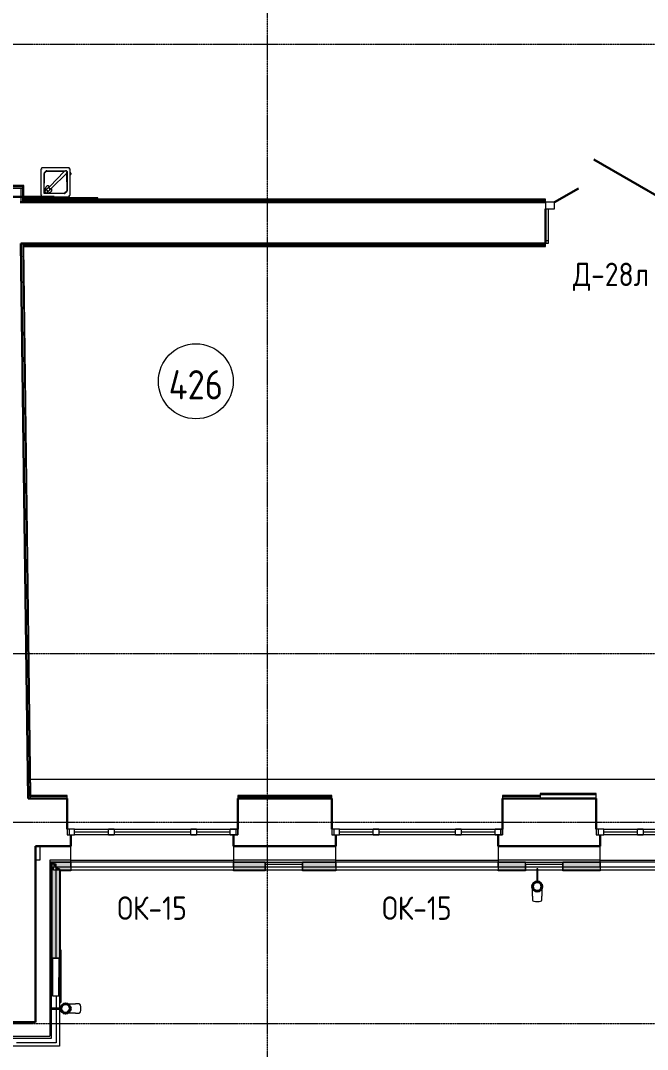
# Model space of a CAD drawing. Header units: millimetres. Extents: x -10178924 to 11692288, y -947381 to 58396.
# Drawn here: x 7517 to 14205, y -373244 to -362268 of the extents above; entities that cross this region are included whole.
import ezdxf

# ---------------------------------------------------------------- set-up
doc = ezdxf.new("R2010")
doc.units = ezdxf.units.MM
doc.linetypes.add('ADSK_Линия сетки', pattern=[25, 20, -2.5, 0, -2.5])
for name, color, linetype, lineweight in [('!К1', 32, 'Continuous', 30), ('_ Окна', 7, 'Continuous', 9), ('Аннотация', 7, 'Continuous', 18), ('Двери', 7, 'Continuous', 9), ('Марки дверей', 7, 'Continuous', 20), ('Марки окон', 7, 'Continuous', 20), ('Обобщенные модели', 7, 'Continuous', 18), ('Ограждение', 7, 'Continuous', 9), ('Окна', 7, 'Continuous', 9), ('Оси', 253, 'Continuous', 9), ('Перекрытие', 7, 'Continuous', 18), ('Сантехника', 7, 'Continuous', 18), ('Стены наружные', 7, 'Continuous', 18), ('Стены несущие', 7, 'Continuous', 30), ('Стены отделка', 7, 'Continuous', 30), ('Стены штриховка', 7, 'Continuous', 9), ('ШТРИХОВКА', 252, 'Continuous', 15)]:
    doc.layers.add(name, color=color, linetype=linetype, lineweight=lineweight)
doc.layers.add('Линии', color=7, linetype='Continuous', lineweight=9, true_color=0x00a600)
doc.styles.add('GOST Common', font='GOST_Common.ttf', dxfattribs={"width": 0.9, "height": 350})
doc.styles.add('GOST Common_2', font='GOST_Common.ttf', dxfattribs={"width": 0.9, "height": 250})

# ---------------------------------------------------------------- blocks, each defined once
blk = doc.blocks.new('Водосток - Тип 1 _карниз больше 490мм_-5158564-План 4-го этажа')
at = {"layer": 'Обобщенные модели', "lineweight": 9}
h = blk.add_hatch(dxfattribs=at)
h.set_pattern_fill('FP_7', color=256, style=0, pattern_type=2)
h.set_pattern_definition([(135, (281.1, -7838.13), (-106.066, -106.066), [])])
h.paths.add_polyline_path([(174, 171), (164, 191), (147, 205), (125, 210), (103, 205), (86, 191), (76, 171), (76, 149), (86, 129), (103, 115), (127, 110), (147, 115), (164, 129), (174, 149)])
at = {"layer": 'Обобщенные модели'}
for p, q in [((75, 306), (75, 264)), ((175, 264), (175, 306)), ((120, 109), (120, 10)), ((130, 10), (130, 109))]:
    blk.add_line(p, q, dxfattribs=at)
at = {"layer": 'Обобщенные модели', "flags": 128}
for points in [[(75, 173), (75, 174), (75, 177), (75, 180), (75, 183), (75, 186), (75, 190), (75, 193), (75, 197), (75, 201), (75, 205), (75, 210), (75, 214), (75, 219), (75, 224), (75, 229), (75, 234), (75, 239), (75, 245), (75, 250), (75, 256), (75, 261), (75, 264)], [(175, 264), (175, 258), (175, 252), (175, 247), (175, 242), (175, 236), (175, 231), (175, 226), (175, 221), (175, 216), (175, 212), (175, 207), (175, 203), (175, 199), (175, 195), (175, 191), (175, 188), (175, 184), (175, 181), (175, 178), (175, 175), (175, 173)]]:
    blk.add_lwpolyline(points, dxfattribs=at)
at = {"layer": 'Обобщенные модели'}
for start, end in [(90, 270), (270, 90)]:
    blk.add_arc((125, 160), 52, start, end, dxfattribs=at)
at = {"layer": 'Обобщенные модели', "lineweight": 40}
for start, end in [(90, 270), (270, 90)]:
    blk.add_arc((125, 160), 50, start, end, dxfattribs=at)
at = {"layer": 'Обобщенные модели'}
for start_param, end_param in [(4.712389, 6.283185), (3.141593, 4.712389)]:
    blk.add_ellipse((125, 306), major_axis=(-50, 0), ratio=0.309017, start_param=start_param, end_param=end_param, dxfattribs=at)
blk = doc.blocks.new('окно трехпол с фрамугой - 1800 и 1820х2300_h___нов_ ок15-2116658-План 4-го этажа')
at = {"layer": '_ Окна', "lineweight": 18}
for p, q in [((-910, 75), (-910, 135)), ((-910, 135), (-830, 135)), ((-830, 135), (-830, 75)), ((-470, 75), (-470, 135)), ((-470, 135), (-410, 135)), ((-410, 135), (-410, 75)), ((410, 75), (410, 135)), ((410, 135), (470, 135)), ((470, 135), (470, 75)), ((830, 135), (830, 75)), ((910, 135), (830, 135)), ((910, 75), (910, 135)), ((-830, 75), (-910, 75)), ((-410, 75), (-470, 75)), ((470, 75), (410, 75)), ((830, 75), (910, 75))]:
    blk.add_line(p, q, dxfattribs=at)
at = {"layer": '_ Окна'}
for p, q in [((-890, 75), (-890, 135)), ((890, 75), (890, 135)), ((-830, 105), (-470, 105)), ((-410, 105), (410, 105)), ((470, 105), (830, 105))]:
    blk.add_line(p, q, dxfattribs=at)
at = {"layer": 'Окна'}
for p, q in [((-910, 135), (-910, 75)), ((-830, 135), (-910, 135)), ((-830, 135), (-470, 135)), ((-410, 135), (-470, 135)), ((-410, 135), (410, 135)), ((470, 135), (410, 135)), ((470, 135), (830, 135)), ((910, 135), (830, 135)), ((910, 75), (910, 135)), ((-910, 75), (-830, 75)), ((-470, 75), (-830, 75)), ((-470, 75), (-410, 75)), ((410, 75), (-410, 75)), ((410, 75), (470, 75)), ((830, 75), (470, 75)), ((830, 75), (910, 75))]:
    blk.add_line(p, q, dxfattribs=at)
blk = doc.blocks.new('окно трехпол с фрамугой - 1800 и 1820х2300_h___нов_ ок15-V10-План 4-го этажа')
at = {"layer": '_ Окна', "lineweight": 18}
for p, q in [((-910, 75), (-910, 135)), ((-910, 135), (-830, 135)), ((-830, 135), (-830, 75)), ((-470, 75), (-470, 135)), ((-470, 135), (-410, 135)), ((-410, 135), (-410, 75)), ((410, 75), (410, 135)), ((410, 135), (470, 135)), ((470, 135), (470, 75)), ((830, 135), (830, 75)), ((910, 135), (830, 135)), ((910, 75), (910, 135)), ((-830, 75), (-910, 75)), ((-410, 75), (-470, 75)), ((470, 75), (410, 75)), ((830, 75), (910, 75))]:
    blk.add_line(p, q, dxfattribs=at)
at = {"layer": '_ Окна'}
for p, q in [((-890, 75), (-890, 135)), ((890, 75), (890, 135)), ((-830, 105), (-470, 105)), ((-410, 105), (410, 105)), ((470, 105), (830, 105))]:
    blk.add_line(p, q, dxfattribs=at)
at = {"layer": 'Окна'}
for p, q in [((-910, 135), (-910, 75)), ((-830, 135), (-910, 135)), ((-830, 135), (-470, 135)), ((-410, 135), (-470, 135)), ((-410, 135), (410, 135)), ((470, 135), (410, 135)), ((470, 135), (830, 135)), ((910, 135), (830, 135)), ((910, 75), (910, 135)), ((-910, 75), (-830, 75)), ((-470, 75), (-830, 75)), ((-470, 75), (-410, 75)), ((410, 75), (-410, 75)), ((410, 75), (470, 75)), ((830, 75), (470, 75)), ((830, 75), (910, 75))]:
    blk.add_line(p, q, dxfattribs=at)
blk = doc.blocks.new('окно трехпол с фрамугой - 1800 и 1820х2300_h___нов_ ок15-V11-План 4-го этажа')
at = {"layer": '_ Окна', "lineweight": 18}
for p, q in [((-910, 75), (-910, 135)), ((-910, 135), (-830, 135)), ((-830, 135), (-830, 75)), ((-470, 75), (-470, 135)), ((-470, 135), (-410, 135)), ((-410, 135), (-410, 75)), ((410, 75), (410, 135)), ((410, 135), (470, 135)), ((470, 135), (470, 75)), ((830, 135), (830, 75)), ((910, 135), (830, 135)), ((910, 75), (910, 135)), ((-830, 75), (-910, 75)), ((-410, 75), (-470, 75)), ((470, 75), (410, 75)), ((830, 75), (910, 75))]:
    blk.add_line(p, q, dxfattribs=at)
at = {"layer": '_ Окна'}
for p, q in [((-890, 75), (-890, 135)), ((890, 75), (890, 135)), ((-830, 105), (-470, 105)), ((-410, 105), (410, 105)), ((470, 105), (830, 105))]:
    blk.add_line(p, q, dxfattribs=at)
at = {"layer": 'Окна'}
for p, q in [((-910, 135), (-910, 75)), ((-830, 135), (-910, 135)), ((-830, 135), (-470, 135)), ((-410, 135), (-470, 135)), ((-410, 135), (410, 135)), ((470, 135), (410, 135)), ((470, 135), (830, 135)), ((910, 135), (830, 135)), ((910, 75), (910, 135)), ((-910, 75), (-830, 75)), ((-470, 75), (-830, 75)), ((-470, 75), (-410, 75)), ((410, 75), (-410, 75)), ((410, 75), (470, 75)), ((830, 75), (470, 75)), ((830, 75), (910, 75))]:
    blk.add_line(p, q, dxfattribs=at)
blk = doc.blocks.new('Дверь-Alumark_двупольная с глухим окном_S70 - 1400х2200 алюм ост Д30л-6280679-План 4-го этажа')
at = {"layer": 'Двери', "lineweight": 30}
for p, q in [((730, 220), (-62, 677)), ((-480, 220), (-225, 367))]:
    blk.add_line(p, q, dxfattribs=at)
at = {"layer": 'Двери'}
for p, q in [((-575, 220), (-575, 150)), ((-480, 220), (-575, 220)), ((-480, 150), (-480, 220)), ((730, 220), (730, 150)), ((825, 220), (730, 220)), ((825, 150), (825, 220)), ((-575, 150), (-480, 150)), ((730, 150), (825, 150))]:
    blk.add_line(p, q, dxfattribs=at)
blk = doc.blocks.new('Водосток - Тип 1 _карниз больше 490мм_-V16-План 4-го этажа')
at = {"layer": 'Обобщенные модели'}
for p, q in [((75, 306), (75, 264)), ((175, 264), (175, 306)), ((120, 109), (120, -30)), ((130, -30), (130, 109)), ((120, -30), (130, -30))]:
    blk.add_line(p, q, dxfattribs=at)
at = {"layer": 'Обобщенные модели', "flags": 128}
for points in [[(75, 173), (75, 174), (75, 177), (75, 180), (75, 183), (75, 186), (75, 190), (75, 193), (75, 197), (75, 201), (75, 205), (75, 210), (75, 214), (75, 219), (75, 224), (75, 229), (75, 234), (75, 239), (75, 245), (75, 250), (75, 256), (75, 261), (75, 264)], [(175, 264), (175, 258), (175, 252), (175, 247), (175, 242), (175, 236), (175, 231), (175, 226), (175, 221), (175, 216), (175, 212), (175, 207), (175, 203), (175, 199), (175, 195), (175, 191), (175, 188), (175, 184), (175, 181), (175, 178), (175, 175), (175, 173)]]:
    blk.add_lwpolyline(points, dxfattribs=at)
at = {"layer": 'Обобщенные модели'}
for start, end in [(90, 270), (270, 90)]:
    blk.add_arc((125, 160), 52, start, end, dxfattribs=at)
at = {"layer": 'Обобщенные модели', "lineweight": 40}
for start, end in [(90, 270), (270, 90)]:
    blk.add_arc((125, 160), 50, start, end, dxfattribs=at)
at = {"layer": 'Обобщенные модели'}
for start_param, end_param in [(4.712389, 6.283185), (3.141593, 4.712389)]:
    blk.add_ellipse((125, 306), major_axis=(-50, 0), ratio=0.309017, start_param=start_param, end_param=end_param, dxfattribs=at)
blk = doc.blocks.new('Ограждение - Ограждение-4664930-План 4-го этажа')
at = {"layer": 'Ограждение', "true_color": 0x373f43, "transparency": 33554432}
for points in [[(7849, 692), (7935, 692), (7935, 1631), (7849, 1717), (7849, 1625)], [(7848, 692), (7849, 692), (7848, 1625)], [(7937, 692), (7937, 1630), (7935, 1630), (7935, 692)], [(7939, 692), (7939, 1627), (7937, 1629), (7937, 692)], [(8054, 1625), (8054, 1627), (7940, 1627), (7941, 1625), (7948, 1625)], [(7940, 692), (7940, 692), (7939, 692)]]:
    blk.add_hatch(color=149, dxfattribs=at).paths.add_polyline_path(points)
h = blk.add_hatch(color=149, dxfattribs=at)
h.paths.add_polyline_path([(8054, 1625), (8054, 1625), (7948, 1625)])
h.paths.add_polyline_path([(7935, 1631), (8054, 1631), (8054, 1717), (7849, 1717), (7933, 1633)])
h = blk.add_hatch(color=149, dxfattribs=at)
h.paths.add_polyline_path([(7937, 692), (7937, 692), (7937, 783)])
h.paths.add_polyline_path([(7940, 692), (7941, 692), (7941, 1625), (7940, 1625), (7940, 783)])
at = {"layer": 'Ограждение'}
for p, q in [((7849, 1717), (7848, 1718)), ((7849, 1717), (7940, 1627)), ((7941, 1625), (7849, 1717)), ((7849, 1717), (7849, 692)), ((7849, 1717), (7849, 692)), ((8054, 1717), (7849, 1717)), ((8054, 1717), (7849, 1717)), ((8054, 1718), (8054, 1717)), ((8054, 1717), (8054, 1668)), ((8054, 1668), (8054, 1717)), ((7940, 1627), (7935, 1631)), ((7935, 1631), (7935, 692)), ((7935, 1631), (7937, 1630)), ((8054, 1631), (7935, 1631)), ((7937, 1630), (7940, 1627)), ((7940, 1627), (7937, 1630)), ((7937, 1630), (7937, 692)), ((7937, 1630), (7940, 1627)), ((8054, 1630), (7937, 1630)), ((7939, 1627), (7937, 1629)), ((7937, 1629), (7937, 692)), ((7937, 1629), (7937, 1629)), ((7937, 1629), (7937, 692)), ((7937, 1629), (7939, 1627)), ((8054, 1629), (7937, 1629)), ((8054, 1629), (7937, 1629)), ((7940, 1627), (7939, 1627)), ((7939, 1627), (7939, 692)), ((8054, 1627), (7939, 1627)), ((7940, 1627), (7940, 692)), ((7940, 1627), (7940, 692)), ((7941, 1625), (7940, 1627)), ((7940, 1627), (7941, 1625)), ((8054, 1627), (7940, 1627)), ((8054, 1627), (7940, 1627)), ((7940, 1626), (7940, 692)), ((7940, 1626), (7941, 1625)), ((8054, 1626), (7940, 1626)), ((7941, 1625), (7941, 692)), ((7941, 1625), (7941, 692)), ((8054, 1625), (7941, 1625)), ((8054, 1625), (7941, 1625)), ((8054, 1633), (8054, 1625)), ((8054, 1627), (8054, 1633)), ((8054, 1630), (8054, 1631)), ((8054, 1631), (8054, 1627)), ((8054, 1627), (8054, 1630)), ((8054, 1630), (8054, 1627)), ((8054, 1627), (8054, 1630)), ((8054, 1627), (8054, 1629)), ((8054, 1629), (8054, 1629)), ((8054, 1629), (8054, 1627)), ((8054, 1625), (8054, 1627)), ((8054, 1627), (8054, 1625)), ((8054, 1627), (8054, 1627)), ((8054, 1625), (8054, 1626)), ((7849, 692), (7848, 692)), ((7849, 692), (7940, 692)), ((7941, 692), (7849, 692)), ((7940, 692), (7935, 692)), ((7935, 692), (7937, 692)), ((7937, 692), (7940, 692)), ((7939, 692), (7937, 692)), ((7937, 692), (7937, 692)), ((7937, 692), (7939, 692)), ((7940, 692), (7937, 692)), ((7937, 692), (7940, 692)), ((7940, 692), (7939, 692)), ((7940, 692), (7941, 692)), ((7941, 692), (7940, 692)), ((7940, 692), (7941, 692))]:
    blk.add_line(p, q, dxfattribs=at)
blk = doc.blocks.new('Ограждение - Ограждение-4665345-План 4-го этажа')
at = {"layer": 'Ограждение', "true_color": 0x373f43, "transparency": 33554432}
for points in [[(10879, 1631), (10879, 1717), (10525, 1717), (10525, 1631), (10808, 1631)], [(10879, 1717), (10879, 1718), (10826, 1717)], [(10525, 1625), (10879, 1625), (10879, 1627), (10525, 1627)]]:
    blk.add_hatch(color=149, dxfattribs=at).paths.add_polyline_path(points)
at = {"layer": 'Ограждение'}
for p, q in [((10525, 1717), (10525, 1698)), ((10879, 1717), (10525, 1717)), ((10879, 1717), (10525, 1717)), ((10525, 1698), (10525, 1627)), ((10525, 1625), (10525, 1698)), ((10879, 1718), (10879, 1717)), ((10879, 1717), (10879, 1668)), ((10879, 1668), (10879, 1717)), ((10525, 1627), (10525, 1631)), ((10525, 1631), (10525, 1630)), ((10879, 1631), (10525, 1631)), ((10525, 1630), (10525, 1627)), ((10525, 1627), (10525, 1630)), ((10525, 1630), (10525, 1627)), ((10879, 1630), (10525, 1630)), ((10525, 1627), (10525, 1629)), ((10525, 1629), (10525, 1629)), ((10525, 1629), (10525, 1627)), ((10879, 1629), (10525, 1629)), ((10879, 1629), (10525, 1629)), ((10525, 1627), (10525, 1627)), ((10525, 1625), (10525, 1627)), ((10525, 1627), (10525, 1625)), ((10879, 1627), (10525, 1627)), ((10879, 1627), (10525, 1627)), ((10879, 1627), (10525, 1627)), ((10525, 1626), (10525, 1625)), ((10879, 1626), (10525, 1626)), ((10879, 1625), (10525, 1625)), ((10879, 1625), (10525, 1625)), ((10879, 1633), (10879, 1625)), ((10879, 1627), (10879, 1633)), ((10879, 1630), (10879, 1631)), ((10879, 1631), (10879, 1627)), ((10879, 1627), (10879, 1630)), ((10879, 1630), (10879, 1627)), ((10879, 1627), (10879, 1630)), ((10879, 1627), (10879, 1629)), ((10879, 1629), (10879, 1629)), ((10879, 1629), (10879, 1627)), ((10879, 1625), (10879, 1627)), ((10879, 1627), (10879, 1625)), ((10879, 1627), (10879, 1627)), ((10879, 1625), (10879, 1626))]:
    blk.add_line(p, q, dxfattribs=at)
blk = doc.blocks.new('Ограждение - Ограждение-4665553-План 4-го этажа')
at = {"layer": 'Ограждение', "true_color": 0x373f43, "transparency": 33554432}
h = blk.add_hatch(color=149, dxfattribs=at)
h.paths.add_polyline_path([(13699, 1625), (13699, 1625), (13379, 1625)])
h.paths.add_polyline_path([(13699, 1631), (13699, 1717), (13303, 1717), (13303, 1631), (13379, 1631)])
for points in [[(13699, 1717), (13699, 1718), (13651, 1717)], [(13303, 1625), (13699, 1625), (13699, 1627), (13303, 1627)]]:
    blk.add_hatch(color=149, dxfattribs=at).paths.add_polyline_path(points)
at = {"layer": 'Ограждение'}
for p, q in [((13303, 1717), (13303, 1698)), ((13699, 1717), (13303, 1717)), ((13699, 1717), (13303, 1717)), ((13303, 1698), (13303, 1627)), ((13303, 1625), (13303, 1698)), ((13699, 1718), (13699, 1717)), ((13699, 1717), (13699, 1668)), ((13699, 1668), (13699, 1717)), ((13303, 1627), (13303, 1631)), ((13303, 1631), (13303, 1630)), ((13699, 1631), (13303, 1631)), ((13303, 1630), (13303, 1627)), ((13303, 1627), (13303, 1630)), ((13303, 1630), (13303, 1627)), ((13699, 1630), (13303, 1630)), ((13303, 1627), (13303, 1629)), ((13303, 1629), (13303, 1629)), ((13303, 1629), (13303, 1627)), ((13699, 1629), (13303, 1629)), ((13699, 1629), (13303, 1629)), ((13303, 1627), (13303, 1627)), ((13303, 1625), (13303, 1627)), ((13303, 1627), (13303, 1625)), ((13699, 1627), (13303, 1627)), ((13699, 1627), (13303, 1627)), ((13699, 1627), (13303, 1627)), ((13303, 1626), (13303, 1625)), ((13699, 1626), (13303, 1626)), ((13699, 1625), (13303, 1625)), ((13699, 1625), (13303, 1625)), ((13699, 1633), (13699, 1625)), ((13699, 1627), (13699, 1633)), ((13699, 1630), (13699, 1631)), ((13699, 1631), (13699, 1627)), ((13699, 1627), (13699, 1630)), ((13699, 1630), (13699, 1627)), ((13699, 1627), (13699, 1630)), ((13699, 1627), (13699, 1629)), ((13699, 1629), (13699, 1629)), ((13699, 1629), (13699, 1627)), ((13699, 1625), (13699, 1627)), ((13699, 1627), (13699, 1625)), ((13699, 1627), (13699, 1627)), ((13699, 1625), (13699, 1626))]:
    blk.add_line(p, q, dxfattribs=at)
blk = doc.blocks.new('Ограждение - Ограждение-5156030-План 4-го этажа')
at = {"layer": 'Ограждение', "true_color": 0x373f43, "transparency": 33554432}
blk.add_hatch(color=149, dxfattribs=at).paths.add_polyline_path([(10125, 1631), (10125, 1717), (9790, 1717), (9790, 1631)])
h = blk.add_hatch(color=149, dxfattribs=at)
h.paths.add_polyline_path([(9790, 1625), (10125, 1625), (10125, 1627), (9790, 1627)])
h.paths.add_polyline_path([(10125, 1629), (10125, 1630), (9790, 1629)])
at = {"layer": 'Ограждение'}
for p, q in [((9790, 1717), (9790, 1718)), ((9790, 1717), (9790, 1668)), ((9790, 1668), (9790, 1717)), ((10125, 1717), (9790, 1717)), ((10125, 1717), (9790, 1717)), ((10125, 1698), (10125, 1717)), ((10125, 1698), (10125, 1625)), ((10125, 1627), (10125, 1698)), ((9790, 1633), (9790, 1627)), ((9790, 1625), (9790, 1633)), ((9790, 1627), (9790, 1631)), ((9790, 1631), (9790, 1630)), ((10125, 1631), (9790, 1631)), ((9790, 1630), (9790, 1627)), ((9790, 1627), (9790, 1630)), ((9790, 1630), (9790, 1627)), ((10125, 1630), (9790, 1630)), ((9790, 1627), (9790, 1629)), ((9790, 1629), (9790, 1629)), ((9790, 1629), (9790, 1627)), ((10125, 1629), (9790, 1629)), ((10125, 1629), (9790, 1629)), ((9790, 1627), (9790, 1627)), ((9790, 1625), (9790, 1627)), ((9790, 1627), (9790, 1625)), ((10125, 1627), (9790, 1627)), ((10125, 1627), (9790, 1627)), ((10125, 1627), (9790, 1627)), ((9790, 1626), (9790, 1625)), ((10125, 1626), (9790, 1626)), ((10125, 1625), (9790, 1625)), ((10125, 1625), (9790, 1625)), ((10125, 1630), (10125, 1631)), ((10125, 1631), (10125, 1627)), ((10125, 1627), (10125, 1630)), ((10125, 1630), (10125, 1627)), ((10125, 1627), (10125, 1630)), ((10125, 1627), (10125, 1629)), ((10125, 1629), (10125, 1629)), ((10125, 1629), (10125, 1627)), ((10125, 1625), (10125, 1627)), ((10125, 1627), (10125, 1625)), ((10125, 1627), (10125, 1627)), ((10125, 1625), (10125, 1626))]:
    blk.add_line(p, q, dxfattribs=at)
blk = doc.blocks.new('Ограждение - Ограждение-5156038-План 4-го этажа')
at = {"layer": 'Ограждение', "true_color": 0x373f43, "transparency": 33554432}
h = blk.add_hatch(color=149, dxfattribs=at)
h.paths.add_polyline_path([(12903, 1625), (12903, 1625), (12865, 1625)])
h.paths.add_polyline_path([(12903, 1631), (12903, 1717), (12614, 1717), (12614, 1631), (12865, 1631)])
blk.add_hatch(color=149, dxfattribs=at).paths.add_polyline_path([(12614, 1625), (12903, 1625), (12903, 1627), (12614, 1627)])
at = {"layer": 'Ограждение'}
for p, q in [((12614, 1717), (12614, 1718)), ((12614, 1717), (12614, 1668)), ((12614, 1668), (12614, 1717)), ((12903, 1717), (12614, 1717)), ((12903, 1717), (12614, 1717)), ((12903, 1698), (12903, 1717)), ((12903, 1698), (12903, 1625)), ((12903, 1627), (12903, 1698)), ((12614, 1633), (12614, 1627)), ((12614, 1625), (12614, 1633)), ((12614, 1627), (12614, 1631)), ((12614, 1631), (12614, 1630)), ((12903, 1631), (12614, 1631)), ((12614, 1630), (12614, 1627)), ((12614, 1627), (12614, 1630)), ((12614, 1630), (12614, 1627)), ((12903, 1630), (12614, 1630)), ((12614, 1627), (12614, 1629)), ((12614, 1629), (12614, 1629)), ((12614, 1629), (12614, 1627)), ((12903, 1629), (12614, 1629)), ((12903, 1629), (12614, 1629)), ((12614, 1627), (12614, 1627)), ((12614, 1625), (12614, 1627)), ((12614, 1627), (12614, 1625)), ((12903, 1627), (12614, 1627)), ((12903, 1627), (12614, 1627)), ((12903, 1627), (12614, 1627)), ((12614, 1626), (12614, 1625)), ((12903, 1626), (12614, 1626)), ((12903, 1625), (12614, 1625)), ((12903, 1625), (12614, 1625)), ((12903, 1630), (12903, 1631)), ((12903, 1631), (12903, 1627)), ((12903, 1627), (12903, 1630)), ((12903, 1630), (12903, 1627)), ((12903, 1627), (12903, 1630)), ((12903, 1627), (12903, 1629)), ((12903, 1629), (12903, 1629)), ((12903, 1629), (12903, 1627)), ((12903, 1625), (12903, 1627)), ((12903, 1627), (12903, 1625)), ((12903, 1627), (12903, 1627)), ((12903, 1625), (12903, 1626))]:
    blk.add_line(p, q, dxfattribs=at)
blk = doc.blocks.new('Reece_Tap_Wolfen_Drinking-Fountain - 10 L_Stainless Steel-V25-План 4-го этажа')
at = {"layer": 'Сантехника'}
for p, q in [((-155, 134), (-155, -134)), ((-136, 137), (-135, 137)), ((134, 155), (-134, 155)), ((-122, -94), (-122, 116)), ((-120, 116), (-120, 108)), ((-113, 124), (91, 124)), ((-113, 124), (-112, 123)), ((-112, 123), (-113, 124)), ((-110, 123), (-113, 123)), ((-94, 118), (-107, 122)), ((-100, 155), (-102, 155)), ((-100, 155), (-99, 155)), ((-93, 155), (-96, 155)), ((-94, 118), (91, 119)), ((62, -44), (-94, 118)), ((-93, 155), (-88, 155)), ((-93, 155), (-88, 155)), ((-85, 155), (-88, 155)), ((-82, 155), (-81, 155)), ((-80, 155), (-81, 155)), ((98, 117), (115, 101)), ((101, 120), (118, 104)), ((137, 135), (137, 136)), ((138, 137), (139, 137)), ((140, 136), (140, 135)), ((155, -134), (155, 134)), ((-120, 105), (-115, 93)), ((-117, -94), (-115, 93)), ((-115, 93), (44, -62)), ((117, 94), (120, -120)), ((122, 94), (122, -122)), ((-104, -118), (-118, -104)), ((-101, -115), (-115, -101)), ((50, -101), (83, -116)), ((54, -76), (57, -79)), ((58, -79), (55, -77)), ((75, -96), (67, -88)), ((76, -97), (75, -96)), ((79, -57), (76, -54)), ((85, -107), (76, -97)), ((77, -55), (79, -58)), ((86, -110), (81, -95)), ((82, -94), (93, -82)), ((82, -96), (87, -111)), ((94, -83), (83, -95)), ((87, -66), (90, -69)), ((88, -67), (96, -75)), ((94, -82), (110, -85)), ((111, -86), (95, -83)), ((96, -75), (97, -76)), ((97, -76), (106, -85)), ((116, -83), (101, -50)), ((104, -115), (116, -103)), ((111, -86), (110, -85)), ((116, -102), (112, -87)), ((-140, -135), (-140, -136)), ((-138, -137), (-139, -137)), ((-137, -135), (-137, -136)), ((-134, -155), (134, -155)), ((120, -120), (-94, -118)), ((122, -122), (-94, -122)), ((86, -111), (87, -112)), ((87, -112), (103, -116)), ((120, -120), (122, -122)), ((136, -137), (135, -137))]:
    blk.add_line(p, q, dxfattribs=at)
at = {"layer": 'Сантехника', "lineweight": 9}
for p, q in [((-100, 165), (-100, 164)), ((-91, 165), (-100, 165)), ((-100, 164), (-100, 164)), ((-100, 164), (-100, 163)), ((-91, 164), (-100, 164)), ((-91, 164), (-100, 164)), ((-100, 163), (-100, 163)), ((-100, 163), (-100, 162)), ((-91, 163), (-100, 163)), ((-91, 163), (-100, 163)), ((-100, 162), (-100, 161)), ((-91, 162), (-100, 162)), ((-100, 161), (-100, 161)), ((-100, 161), (-100, 160)), ((-91, 161), (-100, 161)), ((-91, 161), (-100, 161)), ((-100, 160), (-100, 160)), ((-100, 160), (-100, 159)), ((-91, 160), (-100, 160)), ((-91, 160), (-100, 160)), ((-100, 159), (-100, 158)), ((-91, 159), (-100, 159)), ((-100, 158), (-100, 158)), ((-100, 158), (-100, 157)), ((-91, 158), (-100, 158)), ((-91, 158), (-100, 158)), ((-100, 157), (-100, 157)), ((-100, 157), (-100, 156)), ((-91, 157), (-100, 157)), ((-91, 157), (-100, 157)), ((-100, 156), (-100, 155)), ((-91, 156), (-100, 156)), ((-100, 155), (-100, 155)), ((-91, 155), (-100, 155)), ((-98, 165), (-91, 165)), ((-91, 165), (-83, 165)), ((-81, 165), (-91, 165)), ((-81, 164), (-91, 164)), ((-81, 164), (-91, 164)), ((-81, 163), (-91, 163)), ((-81, 163), (-91, 163)), ((-81, 162), (-91, 162)), ((-81, 161), (-91, 161)), ((-81, 161), (-91, 161)), ((-81, 160), (-91, 160)), ((-81, 160), (-91, 160)), ((-81, 159), (-91, 159)), ((-81, 158), (-91, 158)), ((-81, 158), (-91, 158)), ((-81, 157), (-91, 157)), ((-81, 157), (-91, 157)), ((-81, 156), (-91, 156)), ((-81, 155), (-91, 155)), ((-81, 164), (-81, 165)), ((-81, 164), (-81, 164)), ((-81, 163), (-81, 164)), ((-81, 163), (-81, 163)), ((-81, 162), (-81, 163)), ((-81, 161), (-81, 162)), ((-81, 161), (-81, 161)), ((-81, 160), (-81, 161)), ((-81, 160), (-81, 160)), ((-81, 159), (-81, 160)), ((-81, 158), (-81, 159)), ((-81, 158), (-81, 158)), ((-81, 157), (-81, 158)), ((-81, 157), (-81, 157)), ((-81, 156), (-81, 157)), ((-81, 155), (-81, 156)), ((-81, 155), (-81, 155))]:
    blk.add_line(p, q, dxfattribs=at)
at = {"layer": 'Сантехника', "flags": 128}
for points in [[(-134, 155), (-135, 155), (-136, 155), (-137, 155), (-137, 155), (-138, 155), (-139, 154), (-140, 154), (-141, 154), (-141, 154), (-142, 153), (-143, 153), (-144, 153), (-144, 152), (-145, 152), (-146, 151), (-147, 151), (-147, 150), (-148, 150), (-148, 149), (-149, 149), (-150, 148), (-150, 147), (-151, 147), (-151, 146), (-152, 145), (-152, 145), (-153, 144), (-153, 143), (-153, 142), (-154, 142), (-154, 141), (-154, 140), (-154, 139), (-155, 138), (-155, 138), (-155, 137), (-155, 136), (-155, 135), (-155, 134), (-155, 134)], [(-107, 122), (-107, 123), (-107, 123), (-108, 123), (-109, 123), (-109, 123), (-110, 123)], [(155, 134), (155, 135), (155, 136), (155, 137), (155, 137), (155, 138), (154, 139), (154, 140), (154, 141), (154, 141), (153, 142), (153, 143), (153, 144), (152, 144), (152, 145), (151, 146), (151, 147), (150, 147), (150, 148), (149, 148), (149, 149), (148, 150), (147, 150), (147, 151), (146, 151), (145, 152), (145, 152), (144, 153), (143, 153), (142, 153), (142, 154), (141, 154), (140, 154), (139, 154), (138, 155), (138, 155), (137, 155), (136, 155), (135, 155), (134, 155), (134, 155)], [(-120, 108), (-120, 107), (-120, 107), (-120, 106), (-120, 106), (-120, 105), (-120, 105)], [(54, -74), (58, -68), (63, -63), (68, -58), (74, -54)], [(55, -77), (54, -76), (54, -76), (54, -75), (54, -75), (54, -74)], [(74, -54), (75, -54), (75, -54), (76, -54), (76, -54), (77, -55)], [(-155, -134), (-155, -135), (-155, -136), (-155, -137), (-155, -137), (-155, -138), (-154, -139), (-154, -140), (-154, -141), (-154, -141), (-153, -142), (-153, -143), (-153, -144), (-152, -144), (-152, -145), (-151, -146), (-151, -147), (-150, -147), (-150, -148), (-149, -148), (-149, -149), (-148, -150), (-147, -150), (-147, -151), (-146, -151), (-145, -152), (-145, -152), (-144, -153), (-143, -153), (-142, -153), (-142, -154), (-141, -154), (-140, -154), (-139, -154), (-138, -155), (-138, -155), (-137, -155), (-136, -155), (-135, -155), (-134, -155), (-134, -155)], [(134, -155), (135, -155), (136, -155), (137, -155), (137, -155), (138, -155), (139, -154), (140, -154), (141, -154), (141, -154), (142, -153), (143, -153), (144, -153), (144, -152), (145, -152), (146, -151), (147, -151), (147, -150), (148, -150), (148, -149), (149, -149), (150, -148), (150, -147), (151, -147), (151, -146), (152, -145), (152, -145), (153, -144), (153, -143), (153, -142), (154, -142), (154, -141), (154, -140), (154, -139), (155, -138), (155, -138), (155, -137), (155, -136), (155, -135), (155, -134), (155, -134)]]:
    blk.add_lwpolyline(points, dxfattribs=at)
at = {"layer": 'Сантехника'}
for centre, radius, start, end in [((-134, 134), 21, 140.284, 180), ((-134, 134), 21, 113.6771, 135.815), ((-137, 139), 13, 122.0346, 132.0601), ((-134, 134), 21, 102.5039, 111.3737), ((-134, 134), 21, 90, 96.8438), ((-113, 116), 8.25, 90, 180), ((-113, 116), 7.05, 90, 180), ((91, 110), 14, 45, 90), ((134, 134), 21, 50.284, 90), ((134, 134), 21, 23.6771, 45.815), ((134, 134), 21, 12.5039, 21.3737), ((134, 134), 21, 360, 7.6172), ((108, 94), 14, 0, 45), ((-108, -94), 14, 180, 225), ((-134, -134), 21, 180, 187.6172), ((-134, -134), 21, 192.5039, 201.3737), ((-134, -134), 21, 203.6771, 225.815), ((-134, -134), 21, 230.284, 270), ((-94, -108), 14, 225, 270), ((134, -134), 21, 270, 277.6172), ((134, -134), 21, 282.5039, 291.3737), ((134, -134), 21, 293.6771, 315.815), ((137, -140), 13, 302.0346, 312.0601), ((134, -134), 21, 320.284, 360)]:
    blk.add_arc(centre, radius, start, end, dxfattribs=at)
for centre, major_axis, ratio, start_param, end_param in [((81, -81), (22.7, 22.7), 0.669131, 1.125389, 2.016204), ((60, -77), (2.12, 2.12), 0.669131, 2.016204, 3.199065), ((-164, -319), (231, 231), 0.669131, 0, 0.057472), ((77, -60), (2.12, 2.12), 0.669131, 6.225713, 7.408574), ((319, 164), (231, 231), 0.669131, 3.08412, 3.141593), ((82, -95), (0.707, 0.707), 0.951057, 1.595877, 2.643074), ((83, -96), (0.707, 0.707), 0.951057, 1.595877, 2.643074), ((99, -99), (10.9, 10.9), 0.951057, 1.570796, 4.712389), ((99, -99), (10.9, 10.9), 0.951057, 4.712389, 7.853982), ((94, -83), (0.707, 0.707), 0.951057, 0.548679, 1.595877), ((95, -84), (0.707, 0.707), 0.951057, 0.548679, 1.595877), ((111, -87), (0.707, 0.707), 0.951057, 5.784667, 6.831864), ((115, -103), (0.707, 0.707), 0.951057, 4.737469, 5.784667), ((88, -111), (0.691, 0.691), 0.951057, 2.643074, 3.690272), ((103, -115), (0.707, 0.707), 0.951057, 3.690272, 4.737469)]:
    blk.add_ellipse(centre, major_axis=major_axis, ratio=ratio, start_param=start_param, end_param=end_param, dxfattribs=at)
for points in [[(91, 119), (92, 119), (94, 119), (96, 118), (97, 117), (98, 117)], [(115, 101), (115, 100), (116, 99), (117, 96), (117, 95), (117, 94)], [(-115, -101), (-115, -100), (-116, -99), (-117, -96), (-117, -95), (-117, -94)], [(44, -68), (43, -70), (41, -72), (39, -77), (38, -81), (38, -86), (40, -91), (42, -95), (46, -98), (48, -100), (50, -101)], [(101, -50), (100, -48), (98, -46), (95, -42), (91, -40), (86, -38), (81, -38), (77, -39), (72, -41), (70, -43), (69, -44)], [(-94, -118), (-95, -118), (-96, -118), (-99, -117), (-100, -115), (-101, -115)]]:
    blk.add_open_spline(points, degree=3, dxfattribs=at)
for points, knots in [([(44, -62), (44, -62), (45, -63), (45, -65), (45, -67), (45, -68), (44, -68)], [-1, -1, -1, -1, -0.666667, -0.5, -0.333333, 0, 0, 0, 0]), ([(69, -44), (68, -44), (67, -45), (65, -45), (64, -45), (63, -44), (62, -44)], [-1, -1, -1, -1, -0.666667, -0.5, -0.333333, 0, 0, 0, 0]), ([(105, -115), (105, -115), (109, -113), (113, -109), (115, -104), (115, -104)], [-0.6261625, -0.6261625, -0.6261625, -0.6261625, -0.6, -0.4, -0.3568135, -0.3568135, -0.3568135, -0.3568135]), ([(116, -102), (116, -102), (117, -99), (118, -95), (118, -89), (116, -85), (116, -83)], [-0.3326134, -0.3326134, -0.3326134, -0.3326134, -0.3, -0.2, -0.1, 0, 0, 0, 0]), ([(83, -116), (85, -116), (89, -118), (96, -118), (100, -117), (103, -116)], [-1, -1, -1, -1, -0.9, -0.8, -0.6559474, -0.6559474, -0.6559474, -0.6559474])]:
    blk.add_open_spline(points, degree=3, knots=knots, dxfattribs=at)
blk = doc.blocks.new('оси')
at = {"layer": 'Оси', "linetype": 'ADSK_Линия сетки'}
for p, q in [((16650, -2196), (16650, 23921)), ((-3614, 10450), (62615, 10450)), ((-3614, 3950), (62615, 3950)), ((-3614, 2150), (62505, 2150)), ((-3614, 0), (62505, 0))]:
    blk.add_line(p, q, dxfattribs=at)
blk = doc.blocks.new('4 этаж')
at = {"layer": 'Линии', "color": 7}
blk.add_circle((9387, -241423), 400, dxfattribs=at)
at = {"layer": 'Перекрытие'}
for p, q in [((13145, -239583), (13145, -239953)), ((13145, -239923), (13119, -239923)), ((13145, -239953), (13119, -239953)), ((15905, -245673), (7626, -245673))]:
    blk.add_line(p, q, dxfattribs=at)
at = {"layer": 'Стены наружные'}
for p, q in [((8054, -246533), (9789, -246533)), ((10879, -246533), (12614, -246533)), ((13699, -246533), (15434, -246533)), ((7898, -246573), (7849, -246573)), ((7868, -246603), (39069, -246603)), ((7868, -246638), (7868, -246603)), ((13025, -246638), (7868, -246638)), ((7872, -246554), (7872, -246603)), ((7898, -247580), (7898, -246573)), ((7933, -246623), (7898, -246623)), ((7933, -246623), (7933, -248110)), ((9789, -246553), (8054, -246553)), ((8054, -246603), (8054, -246638)), ((9790, -246603), (9790, -246638)), ((12614, -246553), (10879, -246553)), ((10879, -246603), (10879, -246638)), ((12614, -246603), (12614, -246638)), ((16202, -246638), (13034, -246638)), ((15434, -246553), (13699, -246553)), ((13699, -246603), (13699, -246638)), ((7933, -247488), (7937, -247488)), ((7937, -247488), (7939, -247488)), ((7940, -247488), (7941, -247488)), ((7941, -247488), (7948, -247488)), ((7948, -247488), (7948, -248049)), ((7898, -247980), (7898, -248110)), ((7933, -248049), (7948, -248049)), ((7898, -248120), (7898, -248480)), ((7933, -248120), (7933, -248515)), ((7898, -248480), (7475, -248480)), ((7933, -248515), (-592, -248515))]:
    blk.add_line(p, q, dxfattribs=at)
at = {"layer": 'Стены несущие'}
for p, q in [((13119, -239513), (7514, -239513)), ((13119, -239953), (13119, -239583)), ((13119, -239953), (7520, -239953)), ((7597, -245873), (7520, -239953)), ((7597, -245873), (8014, -245873)), ((8014, -246203), (8014, -245873)), ((10839, -245873), (9834, -245873)), ((9834, -245873), (9834, -246203)), ((10839, -246203), (10839, -245873)), ((12659, -245873), (12659, -246203)), ((12659, -245873), (13659, -245873)), ((13659, -246203), (13659, -245873)), ((8054, -246383), (8054, -246263)), ((9789, -246263), (9789, -246383)), ((10879, -246383), (10879, -246263)), ((12614, -246263), (12614, -246383)), ((13699, -246383), (13699, -246263)), ((7678, -248260), (7678, -246383)), ((8054, -246383), (7678, -246383)), ((9789, -246383), (10879, -246383)), ((13699, -246383), (12614, -246383)), ((-338, -248260), (7678, -248260))]:
    blk.add_line(p, q, dxfattribs=at)
at = {"layer": 'Стены отделка', "lineweight": 9}
for p, q in [((7550, -239334), (6972, -239334)), ((6982, -239346), (7540, -239346)), ((7540, -239366), (6982, -239366)), ((7520, -239366), (7520, -239513)), ((7540, -239513), (7540, -239346)), ((7552, -239465), (7552, -239336)), ((8340, -239493), (7540, -239493)), ((8340, -239465), (7552, -239465)), ((8340, -239481), (8340, -239465)), ((13119, -239481), (8340, -239481)), ((8344, -239493), (9744, -239493)), ((13119, -239513), (13119, -239481)), ((7540, -239953), (7520, -239953)), ((7540, -239953), (7540, -239973)), ((7540, -239953), (7617, -245853)), ((7550, -239973), (7540, -239973)), ((7628, -245841), (7552, -239985)), ((7552, -239985), (13119, -239985)), ((9744, -239973), (8344, -239973)), ((13119, -239985), (13119, -239953)), ((7597, -245853), (7597, -245873)), ((7597, -245853), (7597, -245853)), ((7617, -245853), (7627, -245853)), ((8014, -245841), (7628, -245841)), ((8014, -245873), (8014, -245841)), ((9834, -245841), (9834, -245873)), ((10839, -245841), (9834, -245841)), ((9834, -245853), (9846, -245853)), ((10806, -245853), (10839, -245853)), ((10839, -245873), (10839, -245841)), ((12659, -245841), (12659, -245873)), ((13060, -245841), (12659, -245841)), ((13060, -245821), (13060, -245873)), ((13659, -245821), (13060, -245821)), ((13631, -245833), (13659, -245833)), ((13659, -245873), (13659, -245821)), ((7721, -246383), (7721, -246533)), ((8054, -246553), (8054, -246383)), ((9789, -246383), (9789, -246553)), ((10879, -246553), (10879, -246383)), ((12614, -246383), (12614, -246553)), ((13699, -246553), (13699, -246383)), ((7721, -246533), (7678, -246533)), ((8054, -246533), (7828, -246533)), ((7828, -246533), (7828, -248410)), ((10879, -246533), (9789, -246533)), ((13699, -246533), (12614, -246533)), ((7848, -246553), (8054, -246553)), ((7848, -248430), (7848, -246553)), ((9789, -246553), (10879, -246553)), ((10125, -246553), (10125, -246573)), ((10125, -246573), (10525, -246573)), ((10525, -246573), (10525, -246553)), ((12614, -246553), (13699, -246553)), ((12902, -246553), (12902, -246573)), ((12902, -246573), (13302, -246573)), ((13302, -246573), (13302, -246553)), ((7859, -247580), (7857, -247980)), ((7929, -247580), (7859, -247580)), ((7927, -247980), (7929, -247580)), ((7857, -247980), (7927, -247980)), ((-507, -248430), (7848, -248430)), ((-487, -248410), (7828, -248410))]:
    blk.add_line(p, q, dxfattribs=at)
at = {"layer": 'Стены штриховка'}
for p, q in [((7552, -239336), (6970, -239336)), ((7550, -239465), (7550, -239334)), ((7552, -239334), (7550, -239334)), ((7552, -239336), (7552, -239334)), ((7540, -239465), (7552, -239465)), ((8340, -239474), (7540, -239474)), ((13119, -239483), (7540, -239483)), ((8340, -239481), (8340, -239483)), ((8340, -239493), (8344, -239493)), ((9744, -239493), (13119, -239493)), ((8344, -239973), (7550, -239973)), ((7626, -245843), (7550, -239983)), ((7550, -239983), (13119, -239983)), ((13119, -239973), (9744, -239973)), ((8014, -245843), (7626, -245843)), ((8014, -245853), (7627, -245853)), ((10839, -245843), (9834, -245843)), ((9846, -245853), (10806, -245853)), ((13060, -245843), (12659, -245843)), ((13060, -245853), (12659, -245853)), ((13659, -245823), (13060, -245823)), ((13060, -245833), (13631, -245833)), ((7848, -246553), (7828, -246553))]:
    blk.add_line(p, q, dxfattribs=at)
at = {"color": 253}
blk.add_blockref('оси', (-6500, -248276), dxfattribs=at)
at = {"layer": 'Двери'}
blk.add_blockref('Дверь-Alumark_двупольная с глухим окном_S70 - 1400х2200 алюм ост Д30л-6280679-План 4-го этажа', (13694, -239733), dxfattribs=at)
at = {"layer": 'Обобщенные модели'}
for name, p, rotation in [('Водосток - Тип 1 _карниз больше 490мм_-V16-План 4-го этажа', (13155, -246653), 180), ('Водосток - Тип 1 _карниз больше 490мм_-5158564-План 4-го этажа', (7838, -247990), 270)]:
    blk.add_blockref(name, p, dxfattribs=dict(at, rotation=rotation))
at = {"layer": 'Ограждение'}
for name in ['Ограждение - Ограждение-4664930-План 4-го этажа', 'Ограждение - Ограждение-5156030-План 4-го этажа', 'Ограждение - Ограждение-4665345-План 4-го этажа', 'Ограждение - Ограждение-5156038-План 4-го этажа', 'Ограждение - Ограждение-4665553-План 4-го этажа']:
    blk.add_blockref(name, (0, -248271), dxfattribs=at)
at = {"layer": 'Окна', "rotation": 180}
for name, p in [('окно трехпол с фрамугой - 1800 и 1820х2300_h___нов_ ок15-V11-План 4-го этажа', (8924, -246128)), ('окно трехпол с фрамугой - 1800 и 1820х2300_h___нов_ ок15-V10-План 4-го этажа', (11749, -246128)), ('окно трехпол с фрамугой - 1800 и 1820х2300_h___нов_ ок15-2116658-План 4-го этажа', (14569, -246128))]:
    blk.add_blockref(name, p, dxfattribs=at)
at = {"layer": 'Сантехника', "rotation": 270}
blk.add_blockref('Reece_Tap_Wolfen_Drinking-Fountain - 10 L_Stainless Steel-V25-План 4-го этажа', (7890, -239299), dxfattribs=at)
at = {"layer": 'Аннотация', "lineweight": 9, "insert": (9387, -241460), "char_height": 312.5, "width": 520.21, "attachment_point": 5, "line_spacing_factor": 1.022766, "style": 'GOST Common'}
blk.add_mtext('426', dxfattribs=at)
at = {"layer": 'Марки дверей', "lineweight": 9, "insert": (13816, -240308), "char_height": 250, "width": 851.4, "attachment_point": 5, "line_spacing_factor": 1.022766, "style": 'GOST Common_2'}
blk.add_mtext('\\pxqc,t1.8,3.6,5.4,7.2,9,10.8,12.6,14.4,16.2,18,19.8,21.6,23.4,25.2,27,28.8,30.6,32.4,34.2,36,37.8,39.6,41.4,43.2,45,46.8,48.6,50.4,52.2,54,55.8,57.6;{Д-28л}', dxfattribs=at)
at = {"layer": 'Марки окон', "lineweight": 9, "char_height": 250, "width": 797.4, "attachment_point": 5, "line_spacing_factor": 1.022766, "style": 'GOST Common_2'}
for insert in [(8920, -247044), (11745, -247044)]:
    blk.add_mtext('\\pxqc,t1.8,3.6,5.4,7.2,9,10.8,12.6,14.4,16.2,18,19.8,21.6,23.4,25.2,27,28.8,30.6,32.4,34.2,36,37.8,39.6,41.4,43.2,45,46.8,48.6,50.4,52.2,54,55.8,57.6;{ОК-15}', dxfattribs=dict(at, insert=insert))

msp = doc.modelspace()

# ---------------------------------------------------------------- linework, layer by layer
at = {"layer": '!К1'}
msp.add_lwpolyline([(6910.3, -364696.1), (6910.3, -364269.2), (7029.9, -364149.7), (7877.2, -364149.7)], dxfattribs=at)

# ---------------------------------------------------------------- block references
at = {"layer": 'ШТРИХОВКА'}
msp.add_blockref('4 этаж', (0, -124693.3), dxfattribs=at)

doc.saveas('drawing.dxf')
